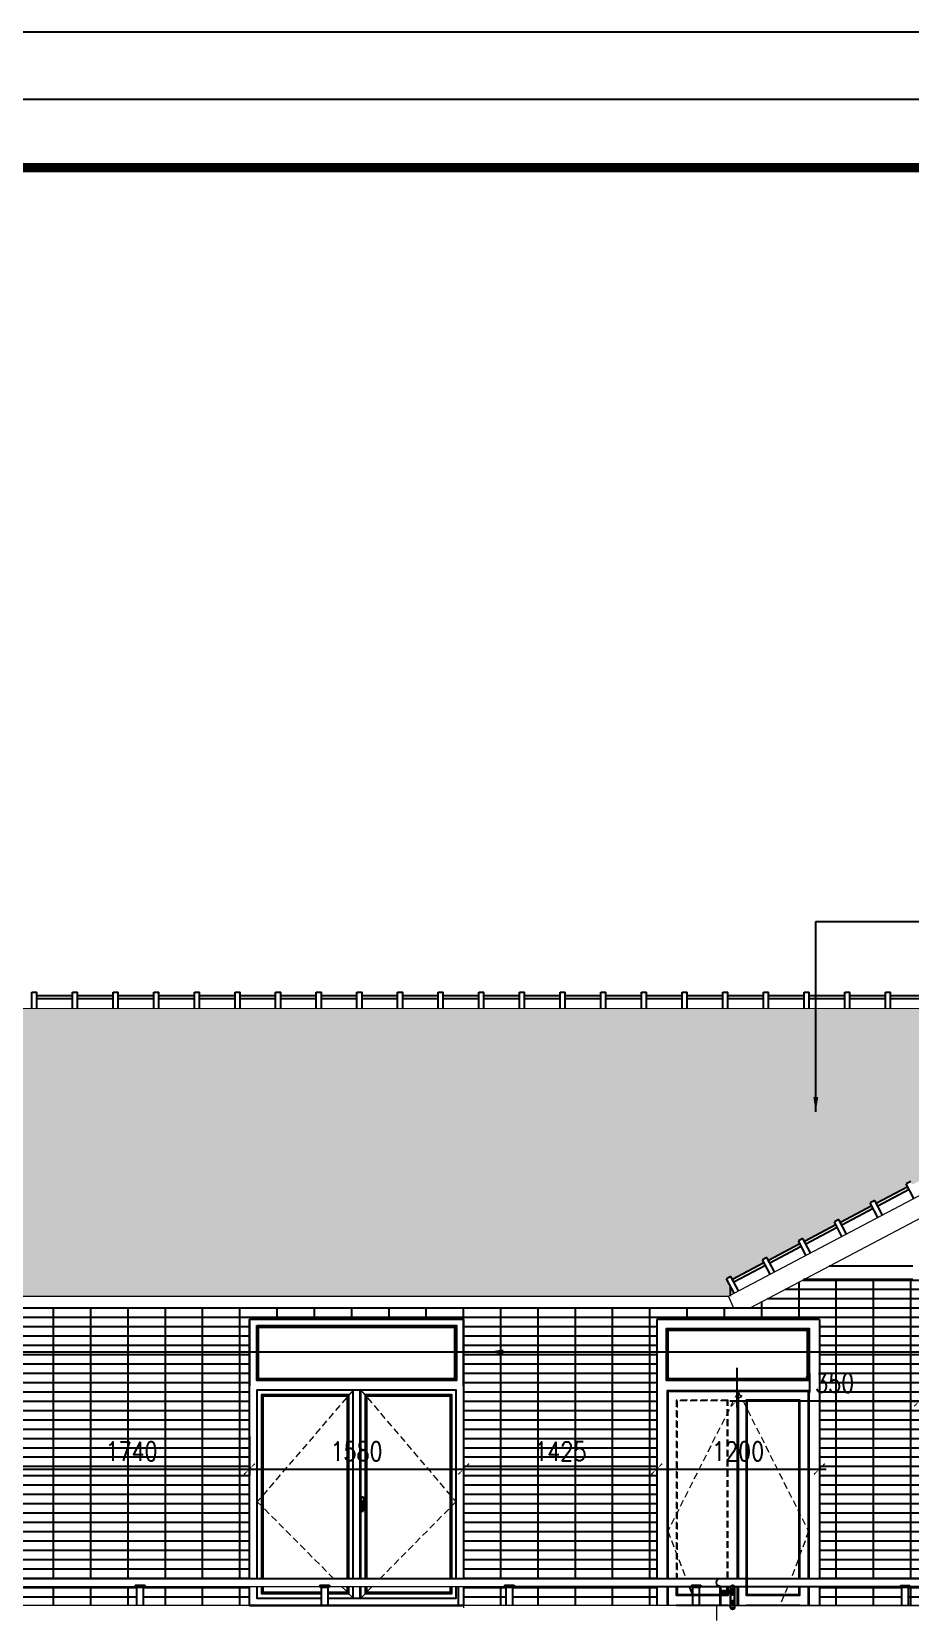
# Model space of a CAD drawing. Header units: millimetres. Extents: x -34806 to 662668, y 63228 to 99452.
# Drawn here: x 288465 to 294948, y 85012 to 96708 of the extents above; entities that cross this region are included whole.
import ezdxf

# ---------------------------------------------------------------- set-up
doc = ezdxf.new("R2010")
doc.units = ezdxf.units.MM
doc.header["$LTSCALE"] = 200
doc.header["$MEASUREMENT"] = 0
doc.header["$PDMODE"] = 3
doc.header["$PDSIZE"] = 50
doc.linetypes.add('HIDDEN', pattern=[0.375, 0.25, -0.125])
doc.layers.get('0').update_dxf_attribs({"color": 95, "linetype": 'CONTINUOUS'})
doc.layers.get('DEFPOINTS').update_dxf_attribs({"linetype": 'CONTINUOUS'})
for name, color, linetype in [('8', 1, 'CONTINUOUS'), ('DIM', 1, 'CONTINUOUS'), ('KHUNGTEN', 7, 'CONTINUOUS'), ('NOITHAT', 32, 'CONTINUOUS'), ('TPTA-Hatch', 250, 'CONTINUOUS'), ('TPTA-Text', 253, 'CONTINUOUS'), ('TPTA-Virtural', 253, 'CONTINUOUS'), ('wood', 254, 'CONTINUOUS')]:
    doc.layers.add(name, color=color, linetype=linetype)
for name, color, linetype, lineweight in [('hacth', 251, 'CONTINUOUS', 13), ('nep', 4, 'CONTINUOUS', 30), ('thay', 7, 'CONTINUOUS', 18), ('VU', 8, 'HIDDEN', 13)]:
    doc.layers.add(name, color=color, linetype=linetype, lineweight=lineweight)
doc.styles.add('RomanS', font='romans.shx', dxfattribs={"width": 0.8})
doc.dimstyles.new('D1', dxfattribs={"dimtxt": 140, "dimasz": 80, "dimexe": 50, "dimexo": 0, "dimgap": 60, "dimtad": 1, "dimdec": 0, "dimzin": 0, "dimdsep": 46, "dimtxsty": 'RomanS', "dimblk1": 'ARCHTICK', "dimblk2": 'ARCHTICK', "dimsah": 1, "dimcen": 100, "dimdle": 50, "dimclrt": 7, "dimadec": 0, "dimazin": 0, "dimtfac": 0.005, "dimtdec": 0, "dimtix": 1, "dimtofl": 0, "dimtmove": 2, "dimatfit": 3, "dimldrblk": 'ARCHTICK', "dimfxl": 1, "dimtvp": 0.8, "dimtolj": 1, "dimtzin": 0, "dimarcsym": 0})
doc.dimstyles.new('DIM-A3', dxfattribs={"dimscale": 0, "dimtxt": 160, "dimasz": 110, "dimexe": 110, "dimexo": 0, "dimgap": 110, "dimtad": 1, "dimdec": 0, "dimdsep": 46, "dimtxsty": 'RomanS', "dimblk1": 'ARCHTICK', "dimblk2": 'ARCHTICK', "dimsah": 1, "dimcen": 0.09, "dimdle": 110, "dimclrd": 256, "dimclre": 256, "dimclrt": 14, "dimadec": 0, "dimazin": 0, "dimtfac": 1, "dimtdec": 0, "dimtix": 1, "dimtmove": 2, "dimatfit": 3, "dimfxl": 110, "dimtolj": 1, "dimarcsym": 0})
pattern_1 = [(0, (1735401.293, -90843.54), (0, 68.75), []), (90, (1735401.3, -90843.54), (-275, 2e-14), [])]

# ---------------------------------------------------------------- blocks, each defined once
blk = doc.blocks.new('taynam')
at = {"layer": '8'}
for p, q in [((-3, 21), (1, 21)), ((-1, 20), (-1, 23)), ((-3, -21), (1, -21)), ((-1, -23), (-1, -20)), ((-3, -119), (1, -119)), ((-1, -121), (-1, -117))]:
    blk.add_line(p, q, dxfattribs=at)
for centre in [(-1, 21), (-1, -21), (-1, -119)]:
    blk.add_circle(centre, 2.54, dxfattribs=at)
at = {"layer": 'nep', "lineweight": 30}
for p, q in [((-3, 8), (87, 8)), ((-6, -77), (-6, -93)), ((-3, -8), (87, -8)), ((4, -77), (4, -93))]:
    blk.add_line(p, q, dxfattribs=at)
for points in [[(-16, 38), (-16, -119)], [(15, 8), (15, 38)], [(-1, -69), (0, -69), (0, -70), (0, -70), (0, -71), (0, -71), (0, -75), (-2, -75), (-2, -69), (-1, -69)], [(15, -119), (15, -8)]]:
    blk.add_lwpolyline(points, dxfattribs=at)
for centre, radius, start, end in [((-1, 30), 17.2, 26.2994, 153.7006), ((0, 0), 8.68, 107.4908, 252.5092), ((81, 0), 10.7, 309.4148, 50.5852), ((-1, -72), 6.73, 314.6001, 225.3999), ((-1, -93), 4.72, 180, 0), ((-1, -111), 17.4, 207.4481, 332.5519)]:
    blk.add_arc(centre, radius, start, end, dxfattribs=at)
blk = doc.blocks.new('_ArchTick')
at = {"layer": 'DIM', "color": 150}
blk.add_lwpolyline([(0.5, 0.5, 0.133, 0, 0), (0, 0, 0, 0.133, 0), (-0.5, -0.5, 0.133, 0.133, 0)], format="xyseb", dxfattribs=at)
blk = doc.blocks.new('*D581')
at = {"layer": 'DEFPOINTS', "color": 0}
for p in [(288332, 86341), (290072, 86341), (290072, 86099)]:
    blk.add_point(p, dxfattribs=at)
at = {"layer": 'DIM', "color": 0, "lineweight": -2}
for p, q in [((288332, 86341), (288332, 86049)), ((290072, 86341), (290072, 86049)), ((288282, 86099), (290122, 86099))]:
    blk.add_line(p, q, dxfattribs=at)
at = {"layer": 'DIM', "color": 0, "lineweight": -2, "xscale": 80, "yscale": 80, "zscale": 80, "rotation": 180}
blk.add_blockref('_ArchTick', (288332, 86099), dxfattribs=at)
at = {"layer": 'DIM', "color": 0, "lineweight": -2, "xscale": 80, "yscale": 80, "zscale": 80}
blk.add_blockref('_ArchTick', (290072, 86099), dxfattribs=at)
at = {"layer": 'DIM', "color": 7, "insert": (289202, 86229), "char_height": 140, "attachment_point": 5, "style": 'RomanS'}
blk.add_mtext('\\A1;1740', dxfattribs=at)
blk = doc.blocks.new('*D582')
at = {"layer": 'DEFPOINTS', "color": 0}
for p in [(290072, 86341), (291652, 86341), (291652, 86099)]:
    blk.add_point(p, dxfattribs=at)
at = {"layer": 'DIM', "color": 0, "lineweight": -2}
for p, q in [((290072, 86341), (290072, 86049)), ((291652, 86341), (291652, 86049)), ((290022, 86099), (291702, 86099))]:
    blk.add_line(p, q, dxfattribs=at)
at = {"layer": 'DIM', "color": 0, "lineweight": -2, "xscale": 80, "yscale": 80, "zscale": 80, "rotation": 180}
blk.add_blockref('_ArchTick', (290072, 86099), dxfattribs=at)
at = {"layer": 'DIM', "color": 0, "lineweight": -2, "xscale": 80, "yscale": 80, "zscale": 80}
blk.add_blockref('_ArchTick', (291652, 86099), dxfattribs=at)
at = {"layer": 'DIM', "color": 7, "insert": (290862, 86229), "char_height": 140, "attachment_point": 5, "style": 'RomanS'}
blk.add_mtext('\\A1;1580', dxfattribs=at)
blk = doc.blocks.new('*D583')
at = {"layer": 'DEFPOINTS', "color": 0}
for p in [(291652, 86341), (293077, 86341), (293077, 86099)]:
    blk.add_point(p, dxfattribs=at)
at = {"layer": 'DIM', "color": 0, "lineweight": -2}
for p, q in [((291652, 86341), (291652, 86049)), ((293077, 86341), (293077, 86049)), ((291602, 86099), (293127, 86099))]:
    blk.add_line(p, q, dxfattribs=at)
at = {"layer": 'DIM', "color": 0, "lineweight": -2, "xscale": 80, "yscale": 80, "zscale": 80, "rotation": 180}
blk.add_blockref('_ArchTick', (291652, 86099), dxfattribs=at)
at = {"layer": 'DIM', "color": 0, "lineweight": -2, "xscale": 80, "yscale": 80, "zscale": 80}
blk.add_blockref('_ArchTick', (293077, 86099), dxfattribs=at)
at = {"layer": 'DIM', "color": 7, "insert": (292365, 86229), "char_height": 140, "attachment_point": 5, "style": 'RomanS'}
blk.add_mtext('\\A1;1425', dxfattribs=at)
blk = doc.blocks.new('*D584')
at = {"layer": 'DEFPOINTS', "color": 0}
for p in [(293077, 86341), (294277, 86341), (294277, 86099)]:
    blk.add_point(p, dxfattribs=at)
at = {"layer": 'DIM', "color": 0, "lineweight": -2}
for p, q in [((293077, 86341), (293077, 86049)), ((294277, 86341), (294277, 86049)), ((293027, 86099), (294327, 86099))]:
    blk.add_line(p, q, dxfattribs=at)
at = {"layer": 'DIM', "color": 0, "lineweight": -2, "xscale": 80, "yscale": 80, "zscale": 80, "rotation": 180}
blk.add_blockref('_ArchTick', (293077, 86099), dxfattribs=at)
at = {"layer": 'DIM', "color": 0, "lineweight": -2, "xscale": 80, "yscale": 80, "zscale": 80}
blk.add_blockref('_ArchTick', (294277, 86099), dxfattribs=at)
at = {"layer": 'DIM', "color": 7, "insert": (293677, 86229), "char_height": 140, "attachment_point": 5, "style": 'RomanS'}
blk.add_mtext('\\A1;1200', dxfattribs=at)
blk = doc.blocks.new('*D585')
at = {"layer": 'DEFPOINTS', "color": 0}
for p in [(293667, 86845), (295017, 86845), (295017, 86603)]:
    blk.add_point(p, dxfattribs=at)
at = {"layer": 'DIM', "color": 0, "lineweight": -2}
for p, q in [((293667, 86845), (293667, 86553)), ((295017, 86845), (295017, 86553)), ((293617, 86603), (295067, 86603))]:
    blk.add_line(p, q, dxfattribs=at)
at = {"layer": 'DIM', "color": 0, "lineweight": -2, "xscale": 80, "yscale": 80, "zscale": 80, "rotation": 180}
blk.add_blockref('_ArchTick', (293667, 86603), dxfattribs=at)
at = {"layer": 'DIM', "color": 0, "lineweight": -2, "xscale": 80, "yscale": 80, "zscale": 80}
blk.add_blockref('_ArchTick', (295017, 86603), dxfattribs=at)
at = {"layer": 'DIM', "color": 7, "insert": (294342, 86733), "char_height": 140, "attachment_point": 5, "style": 'RomanS'}
blk.add_mtext('\\A1;1350', dxfattribs=at)
blk = doc.blocks.new('khung')
at = {"layer": 'DEFPOINTS', "color": 8}
blk.add_lwpolyline([(0, 0), (31503.2, 0), (31503.2, 22275), (0, 22275)], close=True, dxfattribs=at)
at = {"layer": 'KHUNGTEN', "color": 4, "const_width": 54.3}
blk.add_lwpolyline([(847.8, 388.1), (31117, 388.1), (31117, 21886.9), (847.8, 21886.9)], close=True, dxfattribs=at)

msp = doc.modelspace()

# ---------------------------------------------------------------- hatches: boundary and pattern name
h = msp.add_hatch()
h.set_pattern_fill('AR-RSHKE', color=256, scale=15, style=0)
h.set_pattern_definition([(0, (0, -114144.37), (382.5, 180), [90, -75, 105, -45, 135, -60]), (0, (90, -114136.87), (382.5, 180), [75, -285, 60, -90]), (0, (270, -114155.62), (382.5, 180), [45, -465]), (90, (0, -114144.37), (-127.5, 180), [172.5, -547.5]), (90, (90, -114144.37), (-127.5, 180), [168.75, -551.25]), (90, (165, -114144.37), (-127.5, 180), [157.5, -562.5]), (90, (270, -114155.62), (-127.5, 180), [172.5, -547.5]), (90, (315, -114155.62), (-127.5, 180), [172.5, -547.5]), (90, (450, -114144.37), (-127.5, 180), [165, -555])])
h.paths.add_polyline_path([(295459.9, 88460.9), (295448.4, 88482.8), (295481.2, 88500.1), (295492.7, 88478.2), (295725.3, 88601), (295713.7, 88622.8), (295746.5, 88640.1), (295758, 88618.3), (295990.6, 88741), (295979.1, 88762.8), (296011.8, 88780.1), (296023.3, 88758.3), (296255.9, 88881), (296244.4, 88902.9), (296277.1, 88920.1), (296288.7, 88898.3), (296521.2, 89021), (296509.7, 89042.9), (296542.5, 89060.2), (296554, 89038.3), (296786.5, 89161.1), (296775, 89182.9), (296807.8, 89200.2), (296819.3, 89178.4), (297051.8, 89301.1), (297040.3, 89322.9), (297073.1, 89340.2), (297084.6, 89318.4), (297317.2, 89441.1), (297305.6, 89463), (297338.4, 89480.2), (297349.9, 89458.4), (297422.3, 89496.6), (282268.5, 89497.5), (282268.5, 89234.6), (282277, 89234.6), (282277, 89197.6), (282268.5, 89197.6), (282268.5, 88934.6), (282277, 88934.6), (282277, 88897.6), (282268.5, 88897.6), (282268.5, 88634.6), (282277, 88634.6), (282277, 88597.6), (282268.5, 88597.6), (282268.5, 88334.6), (282277, 88334.6), (282277, 88297.6), (282268.5, 88297.6), (282268.5, 88034.6), (282277, 88034.6), (282277, 87997.6), (282268.5, 87997.6), (282268.5, 87734.6), (282277, 87734.6), (282277, 87697.6), (282268.5, 87697.6), (282268.5, 87434.6), (282277, 87434.6), (282277, 87397.6), (282202.1, 87397.6), (282202.1, 87374.3), (293605.9, 87374.3), (293619.3, 87381.4), (293619.3, 87449.4), (293591.2, 87502.6), (293624, 87519.9), (293635.5, 87498.1), (293868, 87620.8), (293856.5, 87642.6), (293889.3, 87659.9), (293900.8, 87638.1), (294133.4, 87760.8), (294121.8, 87782.7), (294154.6, 87799.9), (294166.1, 87778.1), (294398.7, 87900.8), (294387.2, 87922.7), (294419.9, 87940), (294431.4, 87918.1), (294664, 88040.9), (294652.5, 88062.7), (294685.2, 88080), (294696.8, 88058.2), (294929.3, 88180.9), (294917.8, 88202.7), (294950.6, 88220), (294962.1, 88198.2), (295194.6, 88320.9), (295183.1, 88342.8), (295215.9, 88360), (295227.4, 88338.2)])
at = {"layer": 'TPTA-Hatch'}
h = msp.add_hatch(dxfattribs=at)
h.set_pattern_fill('GRATE', color=256, scale=2200, style=0)
h.set_pattern_definition(pattern_1)
h.paths.add_polyline_path([(290072.1, 87202.3), (291652.1, 87202.3), (291652.1, 85291.4), (293077.3, 85291.4), (293077.3, 87202.3), (294255.6, 87202.3), (294277.3, 87202.3), (294277.3, 85291.4), (295017.1, 85291.4), (295017.1, 87497.4), (294967.1, 87497.4), (294160.5, 87497.4), (293770.7, 87291.7), (293642.7, 87291.7), (284002.1, 87291.7), (284002.1, 85291.4), (285482.1, 85291.4), (285482.1, 87202.3), (288332.1, 87202.3), (288332.2, 85291.4), (290072.1, 85291.4)])
h.paths.add_polyline_path([(284517.8, 86334.4), (284966.5, 86334.4), (284966.5, 86124.4), (284517.8, 86124.4)], flags=24)
h.paths.add_polyline_path([(288977.8, 86334.4), (289426.5, 86334.4), (289426.5, 86124.4), (288977.8, 86124.4)], flags=24)
h.paths.add_polyline_path([(292140.4, 86334.4), (292589.1, 86334.4), (292589.1, 86124.4), (292140.4, 86124.4)], flags=24)
h.paths.add_polyline_path([(294117.8, 86838.3), (294566.5, 86838.3), (294566.5, 86628.3), (294117.8, 86628.3)], flags=25)
h = msp.add_hatch(dxfattribs=at)
h.set_pattern_fill('GRATE', color=256, scale=2200, style=0)
h.set_pattern_definition(pattern_1)
h.paths.add_polyline_path([(285152.1, 85229), (285142.1, 85229), (285142.1, 85231.8), (284002.1, 85231.8), (284002.1, 85091.8), (285152.1, 85091.8)])
h.paths.add_polyline_path([(285482.1, 85231.8), (285212.1, 85231.8), (285212.1, 85229), (285202.1, 85229), (285202.1, 85091.8), (285482.1, 85091.8)])
h.paths.add_polyline_path([(289239.6, 85229), (289229.6, 85229), (289229.6, 85231.8), (288332.2, 85231.8), (288332.2, 85091.8), (289239.6, 85091.8)])
h.paths.add_polyline_path([(290072.1, 85231.8), (289299.6, 85231.8), (289299.6, 85229), (289289.6, 85229), (289289.6, 85091.8), (290072.1, 85091.8)])
h.paths.add_polyline_path([(291964.6, 85229), (291954.6, 85229), (291954.6, 85231.8), (291652.1, 85231.8), (291652.1, 85091.8), (291964.6, 85091.8)])
h.paths.add_polyline_path([(293077.3, 85231.8), (292024.6, 85231.8), (292024.6, 85229), (292014.6, 85229), (292014.6, 85091.8), (293077.3, 85091.8)])
h.paths.add_polyline_path([(294884.6, 85228.6), (294874.6, 85228.6), (294874.6, 85231.4), (294277.3, 85231.4), (294277.3, 85091.8), (294884.6, 85091.8)])
h.paths.add_polyline_path([(295017.1, 85231.4), (294944.6, 85231.4), (294944.6, 85228.6), (294934.6, 85228.6), (294934.6, 85091.8), (295017.1, 85091.8)])

# ---------------------------------------------------------------- linework, layer by layer
for p, q in [((294967.1, 87497.4), (294160.5, 87497.4)), ((294967.1, 87597.4), (294350, 87597.4)), ((293619.3, 87449.4), (293619.3, 87374.3))]:
    msp.add_line(p, q)
msp.add_lwpolyline([(313107.1, 66791.7), (271211.4, 66791.7), (271211.4, 96707.8), (313107.1, 96707.8)], close=True)
at = {"layer": 'nep', "ltscale": 0.5}
for p, q in [((290899.1, 85850.9), (290899.1, 85837.1)), ((290913.6, 85850.9), (290913.6, 85837.1)), ((290899.3, 85836.4), (290901.1, 85832.8)), ((290901.3, 85832.2), (290901.3, 85790.6)), ((290911.4, 85832.2), (290911.4, 85790.6)), ((290913.5, 85836.4), (290911.6, 85832.8))]:
    msp.add_line(p, q, dxfattribs=at)
for points in [[(290895.1, 85843.6), (290895.1, 85881.6)], [(290917.6, 85881.6), (290917.6, 85820.1)], [(290895.1, 85820.1), (290895.1, 85843.6)]]:
    msp.add_lwpolyline(points, dxfattribs=at)
msp.add_circle((290906.4, 85850.9), 2.05, dxfattribs=at)
for centre, radius, start, end in [((290906.4, 85881.6), 11.3, 0, 180), ((290906.4, 85850.9), 9.72, 318.25899, 221.74101), ((290906.4, 85850.9), 7.25, 0, 180), ((290906.4, 85850.9), 9.72, 318.25899, 131.74101), ((290906.4, 85820.1), 11.3, 180, 243.1549), ((290900.5, 85837.1), 1.4, 180, 207.19267), ((290899.9, 85832.2), 1.4, 0, 27.19267), ((290906.4, 85790.6), 5.09, 180, 0), ((290912.9, 85832.2), 1.4, 152.80733, 180), ((290906.4, 85820.1), 11.3, 296.8451, 0), ((290912.2, 85837.1), 1.4, 332.80733, 0)]:
    msp.add_arc(centre, radius, start, end, dxfattribs=at)
at = {"layer": 'NOITHAT'}
for p, q in [((288465.1, 89497.6), (288465.1, 89617.9)), ((288465.1, 89617.9), (288502.2, 89617.9)), ((288502.2, 89593.2), (288765.1, 89593.2)), ((288765.1, 89497.6), (288765.1, 89617.9)), ((288765.1, 89497.6), (288765.1, 89617.9)), ((288765.1, 89617.9), (288802.2, 89617.9)), ((288802.2, 89593.2), (289065.1, 89593.2)), ((289065.1, 89497.6), (289065.1, 89617.9)), ((289065.1, 89617.9), (289102.2, 89617.9)), ((289102.2, 89593.2), (289365.1, 89593.2)), ((289365.1, 89497.6), (289365.1, 89617.9)), ((289365.1, 89617.9), (289402.2, 89617.9)), ((289402.2, 89593.2), (289665.1, 89593.2)), ((289665.1, 89497.6), (289665.1, 89617.9)), ((289665.1, 89617.9), (289702.2, 89617.9)), ((289702.2, 89593.2), (289965.1, 89593.2)), ((289965.1, 89497.6), (289965.1, 89617.9)), ((289965.1, 89617.9), (290002.2, 89617.9)), ((290002.2, 89593.2), (290265.1, 89593.2)), ((290265.1, 89497.6), (290265.1, 89617.9)), ((290265.1, 89617.9), (290302.2, 89617.9)), ((290302.2, 89593.2), (290565.1, 89593.2)), ((290565.1, 89497.6), (290565.1, 89617.9)), ((290565.1, 89617.9), (290602.2, 89617.9)), ((290602.2, 89593.2), (290865.1, 89593.2)), ((290865.1, 89497.6), (290865.1, 89617.9)), ((290865.1, 89617.9), (290902.2, 89617.9)), ((290902.2, 89593.2), (291165.1, 89593.2)), ((291165.1, 89497.6), (291165.1, 89617.9)), ((291165.1, 89617.9), (291202.2, 89617.9)), ((291202.2, 89593.2), (291465.1, 89593.2)), ((291465.1, 89497.6), (291465.1, 89617.9)), ((291465.1, 89617.9), (291502.2, 89617.9)), ((291502.2, 89593.2), (291765.1, 89593.2)), ((291765.1, 89497.6), (291765.1, 89617.9)), ((291765.1, 89497.6), (291765.1, 89617.9)), ((291765.1, 89617.9), (291802.2, 89617.9)), ((291802.2, 89593.2), (292065.1, 89593.2)), ((292065.1, 89497.6), (292065.1, 89617.9)), ((292065.1, 89617.9), (292102.2, 89617.9)), ((292102.2, 89593.2), (292365.1, 89593.2)), ((292365.1, 89497.6), (292365.1, 89617.9)), ((292365.1, 89617.9), (292402.2, 89617.9)), ((292402.2, 89593.2), (292665.1, 89593.2)), ((292665.1, 89497.6), (292665.1, 89617.9)), ((292665.1, 89617.9), (292702.2, 89617.9)), ((292702.2, 89593.2), (292965.1, 89593.2)), ((292965.1, 89497.6), (292965.1, 89617.9)), ((292965.1, 89617.9), (293002.2, 89617.9)), ((293002.2, 89593.2), (293265.1, 89593.2)), ((293265.1, 89497.6), (293265.1, 89617.9)), ((293265.1, 89617.9), (293302.2, 89617.9)), ((293302.2, 89593.2), (293565.1, 89593.2)), ((293565.1, 89497.6), (293565.1, 89617.9)), ((293565.1, 89617.9), (293602.2, 89617.9)), ((293602.2, 89593.2), (293865.1, 89593.2)), ((293865.1, 89497.6), (293865.1, 89617.9)), ((293865.1, 89617.9), (293902.2, 89617.9)), ((293902.2, 89593.2), (294165.1, 89593.2)), ((294165.1, 89497.6), (294165.1, 89617.9)), ((294165.1, 89617.9), (294202.2, 89617.9)), ((294202.2, 89593.2), (294465.1, 89593.2)), ((294465.1, 89497.6), (294465.1, 89617.9)), ((294465.1, 89617.9), (294502.2, 89617.9)), ((294502.2, 89593.2), (294765.1, 89593.2)), ((294765.1, 89497.6), (294765.1, 89617.9)), ((294765.1, 89497.6), (294765.1, 89617.9)), ((294765.1, 89617.9), (294802.2, 89617.9)), ((294802.2, 89593.2), (295065.1, 89593.2)), ((288502.2, 89571.3), (288765.1, 89571.3)), ((288802.2, 89571.3), (289065.1, 89571.3)), ((289102.2, 89571.3), (289365.1, 89571.3)), ((289402.2, 89571.3), (289665.1, 89571.3)), ((289702.2, 89571.3), (289965.1, 89571.3)), ((290002.2, 89571.3), (290265.1, 89571.3)), ((290302.2, 89571.3), (290565.1, 89571.3)), ((290602.2, 89571.3), (290865.1, 89571.3)), ((290902.2, 89571.3), (291165.1, 89571.3)), ((291202.2, 89571.3), (291465.1, 89571.3)), ((291502.2, 89571.3), (291765.1, 89571.3)), ((291802.2, 89571.3), (292065.1, 89571.3)), ((292102.2, 89571.3), (292365.1, 89571.3)), ((292402.2, 89571.3), (292665.1, 89571.3)), ((292702.2, 89571.3), (292965.1, 89571.3)), ((293002.2, 89571.3), (293265.1, 89571.3)), ((293302.2, 89571.3), (293565.1, 89571.3)), ((293602.2, 89571.3), (293865.1, 89571.3)), ((293902.2, 89571.3), (294165.1, 89571.3)), ((294202.2, 89571.3), (294465.1, 89571.3)), ((294502.2, 89571.3), (294765.1, 89571.3)), ((294802.2, 89571.3), (295065.1, 89571.3)), ((294950.6, 88220), (294917.8, 88202.7)), ((294685.2, 88080), (294652.5, 88062.7)), ((294741.4, 87973.6), (294685.2, 88080)), ((294929.3, 88180.9), (294696.8, 88058.2)), ((294939.5, 88161.5), (294707, 88038.8)), ((294664, 88040.9), (294431.4, 87918.1)), ((294674.2, 88021.5), (294441.7, 87898.7)), ((294398.7, 87900.8), (294166.1, 87778.1)), ((294408.9, 87881.5), (294176.4, 87758.7)), ((294419.9, 87940), (294387.2, 87922.7)), ((294476.1, 87833.6), (294419.9, 87940)), ((294133.4, 87760.8), (293900.8, 87638.1)), ((294143.6, 87741.4), (293911, 87618.7)), ((294154.6, 87799.9), (294121.8, 87782.7)), ((294210.8, 87693.5), (294154.6, 87799.9)), ((293868, 87620.8), (293635.5, 87498.1)), ((293889.3, 87659.9), (293856.5, 87642.6)), ((293945.4, 87553.5), (293889.3, 87659.9)), ((293624, 87519.9), (293591.2, 87502.6)), ((293680.1, 87413.5), (293624, 87519.9)), ((293680.1, 87413.5), (293624, 87519.9)), ((293878.3, 87601.4), (293645.7, 87478.7))]:
    msp.add_line(p, q, dxfattribs=at)
for points in [[(288502.2, 89497.6), (288502.2, 89617.9)], [(288802.2, 89497.6), (288802.2, 89617.9)], [(289102.2, 89497.6), (289102.2, 89617.9)], [(289402.2, 89497.6), (289402.2, 89617.9)], [(289702.2, 89497.6), (289702.2, 89617.9)], [(290002.2, 89497.6), (290002.2, 89617.9)], [(290302.2, 89497.6), (290302.2, 89617.9)], [(290602.2, 89497.6), (290602.2, 89617.9)], [(290902.2, 89497.6), (290902.2, 89617.9)], [(291202.2, 89497.6), (291202.2, 89617.9)], [(291502.2, 89497.6), (291502.2, 89617.9)], [(291802.2, 89497.6), (291802.2, 89617.9)], [(292102.2, 89497.6), (292102.2, 89617.9)], [(292402.2, 89497.6), (292402.2, 89617.9)], [(292702.2, 89497.6), (292702.2, 89617.9)], [(293002.2, 89497.6), (293002.2, 89617.9)], [(293302.2, 89497.6), (293302.2, 89617.9)], [(293602.2, 89497.6), (293602.2, 89617.9)], [(293902.2, 89497.6), (293902.2, 89617.9)], [(294202.2, 89497.6), (294202.2, 89617.9)], [(294502.2, 89497.6), (294502.2, 89617.9)], [(294802.2, 89497.6), (294802.2, 89617.9)], [(294973.9, 88096.3), (294917.8, 88202.7)], [(294708.6, 87956.3), (294652.5, 88062.7)], [(294443.3, 87816.3), (294387.2, 87922.7)], [(294178, 87676.2), (294121.8, 87782.7)], [(293912.7, 87536.2), (293856.5, 87642.6)], [(293647.4, 87396.2), (293591.2, 87502.6)]]:
    msp.add_lwpolyline(points, dxfattribs=at)
at = {"layer": 'thay'}
for p, q in [((297627.1, 89496.6), (282165.1, 89497.6)), ((282202.3, 87374.3), (293605.7, 87374.3)), ((293642.7, 87291.7), (293605.9, 87374.3)), ((282202.1, 87291.7), (293642.7, 87291.7)), ((293642.7, 87291.7), (293770.7, 87291.7)), ((291652.1, 87202.3), (291652.1, 85291.4)), ((287937.1, 85231.8), (289229.6, 85231.8)), ((289299.6, 85231.8), (290592.1, 85231.8)), ((290662.1, 85231.8), (291954.6, 85231.8)), ((291652.1, 85231.8), (291652.1, 85091.8)), ((291652.1, 85231.8), (291652.1, 85074.4)), ((293517.1, 85091.8), (282202.1, 85091.8)), ((293487.1, 85091.8), (300237.1, 85091.8)), ((293737.1, 85091.8), (293517.1, 85091.8))]:
    msp.add_line(p, q, dxfattribs=at)
for points in [[(293605.9, 87374.3), (297627.1, 89496.6), (301648.3, 87374.3)], [(293770.7, 87291.7), (297627.1, 89326.9), (301483.6, 87291.7)], [(290072.1, 85291.4), (290072.1, 87202.3)], [(290072.1, 85091.8), (290072.1, 85231.8)], [(290072.1, 85092.3), (290072.1, 85231.8)], [(295017.1, 85231.8), (295017.1, 85091.8), (293517.1, 85091.8), (293517.1, 84981.8)]]:
    msp.add_lwpolyline(points, dxfattribs=at)
at = {"layer": 'TPTA-Virtural'}
for p, q in [((282226.5, 85291.4), (300237.1, 85291.4)), ((293517.1, 85261.8), (293521.1, 85276.8)), ((293521.1, 85276.8), (293532.1, 85287.8)), ((293532.1, 85287.8), (293547.1, 85291.8)), ((289229.6, 85240.7), (289229.6, 85240.6)), ((289229.6, 85240.7), (289299.6, 85240.7)), ((289229.6, 85240.6), (289229.6, 85237.8)), ((289229.6, 85240.6), (289299.6, 85240.6)), ((289229.6, 85237.8), (289229.6, 85229)), ((289229.6, 85229), (289299.6, 85229)), ((289239.6, 85227.8), (289289.6, 85227.8)), ((289239.6, 85091.8), (289239.6, 85227.8)), ((289289.6, 85091.8), (289289.6, 85227.8)), ((289299.6, 85240.7), (289299.6, 85240.6)), ((289299.6, 85240.6), (289299.6, 85237.8)), ((289299.6, 85237.8), (289299.6, 85229)), ((290592.1, 85242.1), (290662.1, 85242.1)), ((290592.1, 85242), (290662.1, 85242)), ((290592.1, 85240.6), (290592.1, 85237.8)), ((290592.1, 85237.8), (290592.1, 85229)), ((290592.1, 85229), (290662.1, 85229)), ((290602.1, 85227.8), (290652.1, 85227.8)), ((290602.1, 85091.8), (290602.1, 85227.8)), ((290652.1, 85091.8), (290652.1, 85227.8)), ((290662.1, 85240.6), (290662.1, 85237.8)), ((290662.1, 85237.8), (290662.1, 85229)), ((291954.6, 85240.7), (291954.6, 85240.6)), ((291954.6, 85240.7), (292024.6, 85240.7)), ((291954.6, 85240.6), (291954.6, 85237.8)), ((291954.6, 85240.6), (292024.6, 85240.6)), ((291954.6, 85237.8), (291954.6, 85229)), ((291954.6, 85229), (292024.6, 85229)), ((291964.6, 85227.8), (292014.6, 85227.8)), ((291964.6, 85091.8), (291964.6, 85227.8)), ((292014.6, 85091.8), (292014.6, 85227.8)), ((292024.6, 85240.7), (292024.6, 85240.6)), ((292024.6, 85240.6), (292024.6, 85237.8)), ((292024.6, 85237.8), (292024.6, 85229)), ((292024.6, 85231.8), (293332.1, 85231.8)), ((293332.1, 85240.7), (293332.1, 85240.6)), ((293332.1, 85240.7), (293402.1, 85240.7)), ((293332.1, 85240.6), (293332.1, 85237.8)), ((293332.1, 85240.6), (293402.1, 85240.6)), ((293332.1, 85237.8), (293332.1, 85229)), ((293332.1, 85229), (293402.1, 85229)), ((293342.1, 85227.8), (293392.1, 85227.8)), ((293342.1, 85091.8), (293342.1, 85227.8)), ((293372.1, 85231.4), (300237.1, 85231.4)), ((293392.1, 85091.8), (293392.1, 85227.8)), ((293402.1, 85240.7), (293402.1, 85240.6)), ((293402.1, 85240.6), (293402.1, 85237.8)), ((293402.1, 85237.8), (293402.1, 85229)), ((293521.1, 85246.8), (293517.1, 85261.8)), ((293532.1, 85235.9), (293521.1, 85246.8)), ((293523.1, 85237.8), (293525.9, 85240.6)), ((293538.3, 85229), (293523.1, 85237.8)), ((293525.9, 85240.6), (293526, 85240.6)), ((293526, 85240.6), (293529.4, 85238.6)), ((293547.1, 85231.8), (293532.1, 85235.9)), ((293536, 85234.8), (293539.4, 85232.8)), ((293555.9, 85229), (293538.3, 85229)), ((293539.4, 85232.8), (293543.4, 85232.9)), ((293545.1, 85227.8), (293549.1, 85227.8)), ((293545.1, 85091.8), (293545.1, 85227.8)), ((293549.1, 85091.8), (293549.1, 85227.8)), ((294874.6, 85240.3), (294874.6, 85240.2)), ((294874.6, 85240.3), (294944.6, 85240.3)), ((294874.6, 85240.2), (294874.6, 85237.4)), ((294874.6, 85240.2), (294944.6, 85240.2)), ((294874.6, 85237.4), (294874.6, 85228.6)), ((294874.6, 85228.6), (294944.6, 85228.6)), ((294884.6, 85227.4), (294934.6, 85227.4)), ((294884.6, 85091.4), (294884.6, 85227.4)), ((294934.6, 85091.4), (294934.6, 85227.4)), ((294944.6, 85240.3), (294944.6, 85240.2)), ((294944.6, 85240.2), (294944.6, 85237.4)), ((294944.6, 85237.4), (294944.6, 85228.6))]:
    msp.add_line(p, q, dxfattribs=at)
at = {"layer": 'VU', "linetype": 'HIDDEN'}
for points in [[(290836.7, 86681.7), (290129.1, 85857.1), (290692.2, 85291.4)], [(290893.5, 86681.7), (291595.1, 85857.1), (291036.8, 85291.4)], [(293677.9, 86670.9), (293158.4, 85640.5), (293293.2, 85291.4)], [(293677.9, 86670.9), (294196.3, 85640.5), (294069.6, 85291.4)], [(293602.6, 85291.4), (293602.6, 86608), (293221.3, 86608), (293221.3, 85291.4)], [(293597.6, 85291.4), (293597.6, 86603), (293226.3, 86603), (293226.3, 85291.4)], [(290751.5, 85231.8), (290836.7, 85146.3)], [(290978, 85231.8), (290893.5, 85146.3)], [(294044.1, 85231.4), (293984.9, 85091.8)]]:
    msp.add_lwpolyline(points, dxfattribs=at)
at = {"layer": 'wood'}
for p, q in [((294277.3, 87202.3), (294255.6, 87202.3)), ((290836.7, 85291.4), (290836.7, 86681.7)), ((290887.5, 85291.4), (290887.5, 86681.7)), ((290893.5, 85291.4), (290893.5, 86681.7)), ((293671.9, 85291.4), (293671.9, 86670.9)), ((293671.9, 85291.4), (293671.9, 86670.9)), ((293671.9, 86670.9), (293671.9, 85291.4)), ((293677.9, 85291.4), (293677.9, 86670.9)), ((293677.9, 85291.4), (293677.9, 86670.9)), ((293677.9, 86670.9), (293677.9, 85291.4)), ((290836.7, 85148.8), (290836.7, 85231.8)), ((290836.7, 85146.3), (290836.7, 85231.8)), ((290887.5, 85148.8), (290887.5, 85231.8)), ((290887.5, 85146.3), (290887.5, 85231.8)), ((290893.5, 85148.8), (290893.5, 85231.8)), ((290893.5, 85146.3), (290893.5, 85231.8)), ((293671.9, 85091.8), (293671.9, 85231.4)), ((293671.9, 85091.8), (293671.9, 85231.4)), ((293671.9, 85231.4), (293671.9, 85091.8)), ((293677.9, 85091.8), (293677.9, 85231.4)), ((293677.9, 85091.8), (293677.9, 85231.4)), ((293677.9, 85231.4), (293677.9, 85091.8))]:
    msp.add_line(p, q, dxfattribs=at)
for points in [[(291652.1, 86714), (291652.1, 87202.3), (290072.1, 87202.3), (290072.1, 86714)], [(291652.1, 86714), (291652.1, 87202.3), (290072.1, 87202.3), (290072.1, 86714)], [(290072.1, 85291.4), (290072.1, 87202.3)], [(291652.1, 87202.3), (291652.1, 85291.4)], [(293077.3, 87202.3), (293077.3, 85291.4)], [(294255.6, 87202.3), (293077.3, 87202.3)], [(294277.3, 87202.3), (294277.3, 85291.4)], [(291598.1, 85291.4), (291598.1, 86681.7), (290126.1, 86681.7), (290126.1, 85291.4)], [(294201.3, 85291.4), (294201.3, 86675.9), (293153.4, 86675.9), (293153.4, 85291.4)], [(294196.3, 85291.4), (294196.3, 86670.9), (293158.4, 86670.9), (293158.4, 85291.4)], [(290805.2, 85291.4), (290805.2, 86647.5), (290160.4, 86647.5), (290160.4, 85291.4)], [(290795.2, 85291.4), (290795.2, 86637.5), (290170.4, 86637.5), (290170.4, 85291.4)], [(291563.9, 85291.4), (291563.9, 86647.5), (290924.5, 86647.5), (290924.5, 85291.4)], [(291553.9, 85291.4), (291553.9, 86637.5), (290934.5, 86637.5), (290934.5, 85291.4)], [(294133.3, 85291.4), (294133.3, 86607.9), (293736.1, 86607.9), (293736.1, 85168.3), (294133.3, 85168.3), (294133.3, 85231.4)], [(294128.3, 85291.4), (294128.3, 86602.9), (293741.1, 86602.9), (293741.1, 85173.3), (294128.3, 85173.3), (294128.3, 85231.4)], [(290072.1, 85091.8), (290072.1, 85231.8)], [(291652.1, 85231.8), (291652.1, 85092.3), (290072.1, 85092.3), (290072.1, 85231.8)], [(290126.1, 85231.8), (290126.1, 85146.3), (290602.1, 85146.3)], [(290160.4, 85231.8), (290160.4, 85180.5), (290602.1, 85180.5)], [(290170.4, 85231.8), (290170.4, 85190.1), (290602.1, 85190.1)], [(290652.1, 85190.1), (290795.2, 85190.1), (290795.2, 85231.8)], [(290652.1, 85146.3), (291598.1, 85146.3), (291598.1, 85231.8)], [(290652.1, 85180.5), (290805.2, 85180.5), (290805.2, 85231.8)], [(290924.5, 85231.8), (290924.5, 85180.5), (291563.9, 85180.5), (291563.9, 85231.8)], [(290934.5, 85231.8), (290934.5, 85190.1), (291553.9, 85190.1), (291553.9, 85231.8)], [(291614.1, 85091.8), (291614.1, 85231.8)], [(291652.1, 85231.8), (291652.1, 85091.8)], [(293077.3, 85231.8), (293077.3, 85091.8)], [(293153.4, 85231.8), (293153.4, 85091.8)], [(293158.4, 85231.8), (293158.4, 85091.8)], [(293221.3, 85231.8), (293221.3, 85168.2), (293602.6, 85168.2), (293602.6, 85231.4)], [(293226.3, 85231.8), (293226.3, 85173.2), (293597.6, 85173.2), (293597.6, 85231.4)], [(293316.2, 85231.8), (293342.1, 85164.6)], [(294196.3, 85091.8), (294196.3, 85231.4)], [(294201.3, 85091.8), (294201.3, 85231.4)], [(294277.3, 85231.4), (294277.3, 85091.8)], [(293602.6, 85091.8), (293602.6, 85092.3), (293221.3, 85092.3), (293221.3, 85091.8)], [(294133.3, 85091.8), (294133.3, 85092.2), (293736.1, 85092.2), (293736.1, 85091.8)]]:
    msp.add_lwpolyline(points, dxfattribs=at)
for points in [[(290126.1, 87158.3), (291598.6, 87158.3), (291598.6, 86752), (290126.1, 86752)], [(290136.1, 87148.3), (291588.6, 87148.3), (291588.6, 86762), (290136.1, 86762)], [(290139.1, 87145.3), (291585.6, 87145.3), (291585.6, 86765), (290139.1, 86765)], [(294200.7, 86752), (293148.4, 86752), (293148.4, 87136.1), (294200.7, 87136.1)], [(294190.7, 86762), (293158.4, 86762), (293158.4, 87126.1), (294190.7, 87126.1)], [(294187.7, 86765), (293161.4, 86765), (293161.4, 87123.1), (294187.7, 87123.1)], [(290072.1, 85092.3), (291652.1, 85092.3), (291652.1, 85092.3), (290072.1, 85092.3)]]:
    msp.add_lwpolyline(points, close=True, dxfattribs=at)

# ---------------------------------------------------------------- block references
at = {"layer": 'hacth', "xscale": 1.298143060485017, "yscale": 1.298143126914511, "zscale": 1.29814313413116}
msp.add_blockref('khung', (271905.8, 67291.7), dxfattribs=at)
at = {"layer": 'wood', "xscale": -1}
msp.add_blockref('taynam', (293635.6, 85192.5), dxfattribs=at)

# ---------------------------------------------------------------- dimensions: what is measured, and where the dimension line sits
at = {"layer": 'DIM'}
for base, p1, p2, picture, middle in [((295017.1, 86603.3), (293667.1, 86844.6), (295017.1, 86844.6), '*D585', (294342.1, 86733.3)), ((290072.1, 86099.4), (288332.1, 86340.7), (290072.1, 86340.7), '*D581', (289202.1, 86229.4)), ((291652.1, 86099.4), (290072.1, 86340.7), (291652.1, 86340.7), '*D582', (290862.1, 86229.4)), ((293077.3, 86099.4), (291652.1, 86340.7), (293077.3, 86340.7), '*D583', (292364.7, 86229.4)), ((294277.3, 86099.4), (293077.3, 86340.7), (294277.3, 86340.7), '*D584', (293677.3, 86229.4))]:
    dim = msp.add_linear_dim(base=base, p1=p1, p2=p2, dimstyle='D1', dxfattribs=at)
    dim.commit()
    dim.dimension.update_dxf_attribs({"geometry": picture, "text_midpoint": middle})

# ---------------------------------------------------------------- leaders
at = {"layer": 'TPTA-Text'}
for points in [[(294250, 88735.2), (294250, 90141), (307127.2, 90141)], [(286867.5, 86963.7), (298791, 86963.7)], [(291835.3, 86963.7), (303758.8, 86963.7)]]:
    msp.add_leader(points, dimstyle='DIM-A3', override={"dimscale": 1, "dimtad": 0}, dxfattribs=at)

doc.saveas('drawing.dxf')
